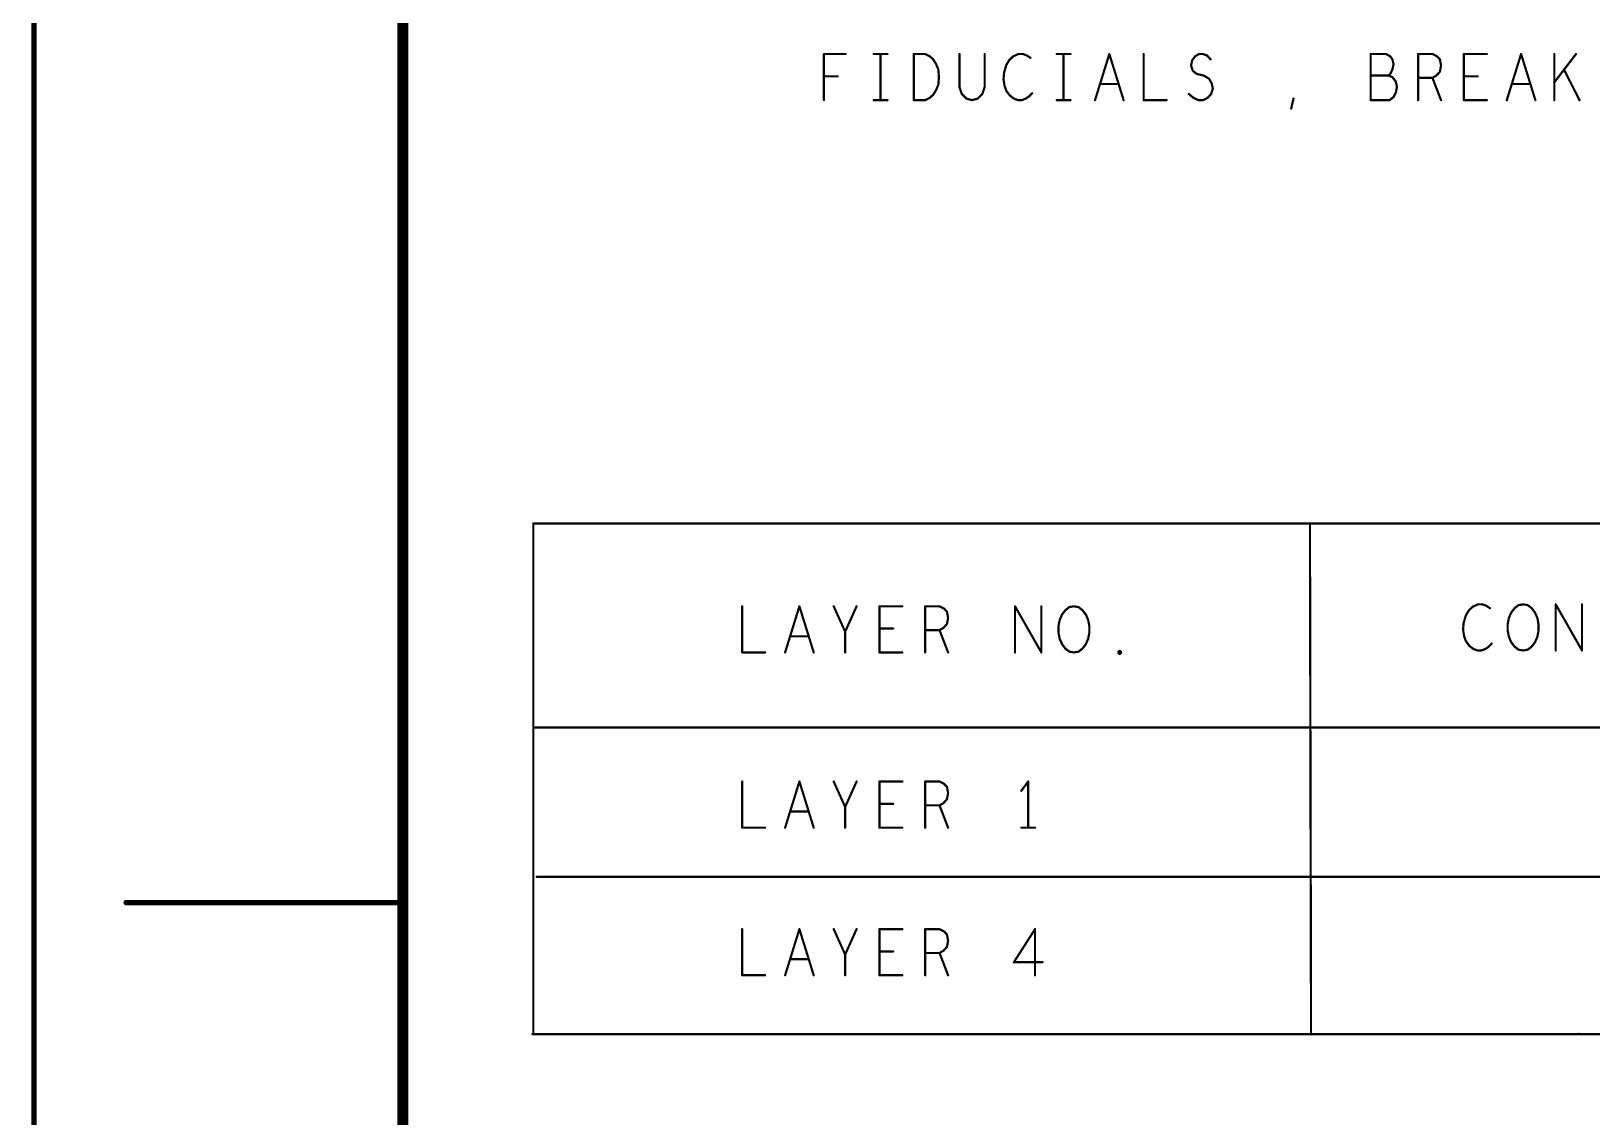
# Model space of a CAD drawing. Extents: x -18 to 16.1, y -6.6 to 15.5.
# Drawn here: x -17.957 to -13.728, y 3.872 to 6.815 of the extents above; entities that cross this region are included whole.
import ezdxf

# ---------------------------------------------------------------- set-up
doc = ezdxf.new("R2010")
doc.units = 0
doc.layers.get('0').update_dxf_attribs({"linetype": 'CONTINUOUS'})
doc.layers.add('FAB', color=13, linetype='CONTINUOUS')

# ---------------------------------------------------------------- blocks, each defined once
blk = doc.blocks.new('ROUND_1')
at = {"const_width": 0.003}
blk.add_lwpolyline([(-0.0015, 0, 1), (0.0015, 0, 1)], format="xyb", close=True, dxfattribs=at)
blk = doc.blocks.new('ROUND_13')
at = {"const_width": 0.0075}
blk.add_lwpolyline([(-0.00375, 0, 1), (0.00375, 0, 1)], format="xyb", close=True, dxfattribs=at)

msp = doc.modelspace()

# ---------------------------------------------------------------- linework, layer by layer
at = {"layer": 'FAB'}
for points, const_width in [([(-17.9499, -6.5473), (-17.9499, 15.4527)], 0.015), ([(-16.9499, 14.9527), (-16.9499, -6.0473)], 0.03), ([(-15.8089, 6.6277), (-15.8089, 6.7527)], 0.006), ([(-15.8089, 6.7527), (-15.75, 6.7527)], 0.006), ([(-15.674, 6.7527), (-15.6368, 6.7527)], 0.006), ([(-15.6554, 6.7527), (-15.6554, 6.6277)], 0.006), ([(-15.5655, 6.6277), (-15.5655, 6.7527)], 0.006), ([(-15.5655, 6.7527), (-15.5345, 6.7527)], 0.006), ([(-15.5345, 6.7527), (-15.5221, 6.7465)], 0.006), ([(-15.5221, 6.7465), (-15.5128, 6.7382)], 0.006), ([(-15.5128, 6.7382), (-15.5051, 6.7257)], 0.006), ([(-15.5051, 6.7257), (-15.4989, 6.7111)], 0.006), ([(-15.4415, 6.7527), (-15.4415, 6.6632)], 0.006), ([(-15.3733, 6.6632), (-15.3733, 6.7527)], 0.006), ([(-15.3144, 6.7236), (-15.3206, 6.7027)], 0.006), ([(-15.3067, 6.7361), (-15.3144, 6.7236)], 0.006), ([(-15.2958, 6.7465), (-15.3067, 6.7361)], 0.006), ([(-15.2819, 6.7527), (-15.2958, 6.7465)], 0.006), ([(-15.2695, 6.7527), (-15.2819, 6.7527)], 0.006), ([(-15.2586, 6.7486), (-15.2695, 6.7527)], 0.006), ([(-15.2493, 6.7423), (-15.2586, 6.7486)], 0.006), ([(-15.178, 6.7527), (-15.1408, 6.7527)], 0.006), ([(-15.1594, 6.7527), (-15.1594, 6.6277)], 0.006), ([(-15.0742, 6.6277), (-15.0354, 6.7527)], 0.006), ([(-15.0354, 6.7527), (-14.9967, 6.6277)], 0.006), ([(-14.9424, 6.7527), (-14.9424, 6.6277)], 0.006), ([(-14.8138, 6.7215), (-14.8107, 6.7361)], 0.006), ([(-14.8107, 6.7361), (-14.8029, 6.7465)], 0.006), ([(-14.8029, 6.7465), (-14.7921, 6.7527)], 0.006), ([(-14.7921, 6.7527), (-14.7812, 6.7527)], 0.006), ([(-14.7812, 6.7527), (-14.7704, 6.7486)], 0.006), ([(-14.7704, 6.7486), (-14.7611, 6.7382)], 0.006), ([(-14.2852, 6.7527), (-14.3271, 6.7527)], 0.006), ([(-14.3271, 6.7527), (-14.3271, 6.6277)], 0.006), ([(-14.2744, 6.7465), (-14.2852, 6.7527)], 0.006), ([(-14.2682, 6.7382), (-14.2744, 6.7465)], 0.006), ([(-14.2651, 6.7257), (-14.2682, 6.7382)], 0.006), ([(-14.2682, 6.7111), (-14.2651, 6.7257)], 0.006), ([(-14.1984, 6.6277), (-14.1984, 6.7527)], 0.006), ([(-14.1984, 6.7527), (-14.1597, 6.7527)], 0.006), ([(-14.1597, 6.7527), (-14.1473, 6.7465)], 0.006), ([(-14.1473, 6.7465), (-14.1395, 6.7382)], 0.006), ([(-14.1395, 6.7382), (-14.1364, 6.7215)], 0.006), ([(-14.0744, 6.6277), (-14.0744, 6.7527)], 0.006), ([(-14.0744, 6.7527), (-14.0124, 6.7527)], 0.006), ([(-13.9582, 6.6277), (-13.9194, 6.7527)], 0.006), ([(-13.9194, 6.7527), (-13.8807, 6.6277)], 0.006), ([(-13.8295, 6.6277), (-13.8295, 6.7527)], 0.006), ([(-13.7706, 6.7527), (-13.8295, 6.6757)], 0.006), ([(-15.7717, 6.6923), (-15.8089, 6.6923)], 0.006), ([(-15.4989, 6.7111), (-15.4973, 6.6902)], 0.006), ([(-15.4973, 6.6902), (-15.4989, 6.6694)], 0.006), ([(-15.3206, 6.7027), (-15.3222, 6.684)], 0.006), ([(-15.3222, 6.684), (-15.3191, 6.6652)], 0.006), ([(-14.8091, 6.7069), (-14.8138, 6.7215)], 0.006), ([(-14.7983, 6.6986), (-14.8091, 6.7069)], 0.006), ([(-14.7797, 6.6944), (-14.7983, 6.6986)], 0.006), ([(-14.7657, 6.6861), (-14.7797, 6.6944)], 0.006), ([(-14.758, 6.6736), (-14.7657, 6.6861)], 0.006), ([(-14.279, 6.6944), (-14.3271, 6.6944)], 0.006), ([(-14.279, 6.6944), (-14.2728, 6.7007)], 0.006), ([(-14.2682, 6.6902), (-14.279, 6.6944)], 0.006), ([(-14.2728, 6.7007), (-14.2682, 6.7111)], 0.006), ([(-14.2589, 6.6777), (-14.2682, 6.6902)], 0.006), ([(-14.1597, 6.6882), (-14.1984, 6.6882)], 0.006), ([(-14.1488, 6.6944), (-14.1597, 6.6882)], 0.006), ([(-14.1597, 6.6882), (-14.1364, 6.6277)], 0.006), ([(-14.1395, 6.7048), (-14.1488, 6.6944)], 0.006), ([(-14.1364, 6.7215), (-14.1395, 6.7048)], 0.006), ([(-14.0372, 6.6923), (-14.0744, 6.6923)], 0.006), ([(-13.7613, 6.6277), (-13.8032, 6.7111)], 0.006), ([(-15.5128, 6.6423), (-15.5221, 6.634)], 0.006), ([(-15.5051, 6.6548), (-15.5128, 6.6423)], 0.006), ([(-15.4989, 6.6694), (-15.5051, 6.6548)], 0.006), ([(-15.4415, 6.6632), (-15.4353, 6.6444)], 0.006), ([(-15.4353, 6.6444), (-15.4229, 6.6319)], 0.006), ([(-15.3919, 6.6319), (-15.3795, 6.6444)], 0.006), ([(-15.3795, 6.6444), (-15.3733, 6.6632)], 0.006), ([(-15.3191, 6.6652), (-15.3144, 6.6527)], 0.006), ([(-15.3144, 6.6527), (-15.3051, 6.6402)], 0.006), ([(-15.3051, 6.6402), (-15.2943, 6.6319)], 0.006), ([(-15.2617, 6.6319), (-15.2524, 6.6382)], 0.006), ([(-15.2524, 6.6382), (-15.2447, 6.6465)], 0.006), ([(-15.0106, 6.6715), (-15.0602, 6.6715)], 0.006), ([(-14.82, 6.6444), (-14.8076, 6.634)], 0.006), ([(-14.7688, 6.634), (-14.7595, 6.6444)], 0.006), ([(-14.7595, 6.6444), (-14.7549, 6.659)], 0.006), ([(-14.7549, 6.659), (-14.758, 6.6736)], 0.006), ([(-14.2651, 6.6361), (-14.2589, 6.6486)], 0.006), ([(-14.2558, 6.6632), (-14.2589, 6.6777)], 0.006), ([(-14.2589, 6.6486), (-14.2558, 6.6632)], 0.006), ([(-13.8946, 6.6715), (-13.9442, 6.6715)], 0.006), ([(-15.674, 6.6277), (-15.6368, 6.6277)], 0.006), ([(-15.5345, 6.6277), (-15.5655, 6.6277)], 0.006), ([(-15.5221, 6.634), (-15.5345, 6.6277)], 0.006), ([(-15.4229, 6.6319), (-15.4074, 6.6277)], 0.006), ([(-15.4074, 6.6277), (-15.3919, 6.6319)], 0.006), ([(-15.2943, 6.6319), (-15.2834, 6.6277)], 0.006), ([(-15.2834, 6.6277), (-15.2726, 6.6277)], 0.006), ([(-15.2726, 6.6277), (-15.2617, 6.6319)], 0.006), ([(-15.178, 6.6277), (-15.1408, 6.6277)], 0.006), ([(-14.9424, 6.6277), (-14.8804, 6.6277)], 0.006), ([(-14.8076, 6.634), (-14.7936, 6.6277)], 0.006), ([(-14.7936, 6.6277), (-14.7812, 6.6277)], 0.006), ([(-14.7812, 6.6277), (-14.7688, 6.634)], 0.006), ([(-14.5425, 6.6048), (-14.5363, 6.6319)], 0.006), ([(-14.3271, 6.6277), (-14.2759, 6.6277)], 0.006), ([(-14.2759, 6.6277), (-14.2651, 6.6361)], 0.006), ([(-14.0124, 6.6277), (-14.0744, 6.6277)], 0.006), ([(-6.1816, 5.4804), (-16.5966, 5.4804)], 0.006), ([(-16.5966, 5.4804), (-16.5966, 4.0994)], 0.006), ([(-14.4917, 5.4808), (-14.4887, 4.0953)], 0.006), ([(-16.0304, 5.2558), (-16.0304, 5.1308)], 0.006), ([(-15.9141, 5.1308), (-15.8754, 5.2558)], 0.006), ([(-15.8754, 5.2558), (-15.8366, 5.1308)], 0.006), ([(-15.7514, 5.187), (-15.7824, 5.2558)], 0.006), ([(-15.7204, 5.2558), (-15.7514, 5.187)], 0.006), ([(-15.6584, 5.1308), (-15.6584, 5.2558)], 0.006), ([(-15.6584, 5.2558), (-15.5964, 5.2558)], 0.006), ([(-15.5344, 5.1308), (-15.5344, 5.2558)], 0.006), ([(-15.5344, 5.2558), (-15.4956, 5.2558)], 0.006), ([(-15.4956, 5.2558), (-15.4832, 5.2495)], 0.006), ([(-15.4832, 5.2495), (-15.4755, 5.2412)], 0.006), ([(-15.291, 5.1308), (-15.291, 5.2558)], 0.006), ([(-15.291, 5.2558), (-15.2197, 5.1308)], 0.006), ([(-15.2197, 5.1308), (-15.2197, 5.2558)], 0.006), ([(-15.1639, 5.2329), (-15.1546, 5.2453)], 0.006), ([(-15.1546, 5.2453), (-15.1438, 5.2537)], 0.006), ([(-15.1438, 5.2537), (-15.1314, 5.2558)], 0.006), ([(-15.1314, 5.2558), (-15.119, 5.2537)], 0.006), ([(-15.119, 5.2537), (-15.1081, 5.2453)], 0.006), ([(-15.1081, 5.2453), (-15.0988, 5.2329)], 0.006), ([(-14.0612, 5.2444), (-14.0689, 5.2319)], 0.006), ([(-14.0503, 5.2548), (-14.0612, 5.2444)], 0.006), ([(-14.0364, 5.2611), (-14.0503, 5.2548)], 0.006), ([(-14.024, 5.2611), (-14.0364, 5.2611)], 0.006), ([(-14.0131, 5.2569), (-14.024, 5.2611)], 0.006), ([(-14.0038, 5.2507), (-14.0131, 5.2569)], 0.006), ([(-13.9465, 5.2382), (-13.9372, 5.2507)], 0.006), ([(-13.9372, 5.2507), (-13.9263, 5.259)], 0.006), ([(-13.9263, 5.259), (-13.9139, 5.2611)], 0.006), ([(-13.9139, 5.2611), (-13.9015, 5.259)], 0.006), ([(-13.9015, 5.259), (-13.8907, 5.2507)], 0.006), ([(-13.8907, 5.2507), (-13.8814, 5.2382)], 0.006), ([(-13.8256, 5.1361), (-13.8256, 5.2611)], 0.006), ([(-13.8256, 5.2611), (-13.7543, 5.1361)], 0.006), ([(-13.7543, 5.1361), (-13.7543, 5.2611)], 0.006), ([(-15.4755, 5.2079), (-15.4848, 5.1974)], 0.006), ([(-15.4755, 5.2412), (-15.4724, 5.2245)], 0.006), ([(-15.4724, 5.2245), (-15.4755, 5.2079)], 0.006), ([(-15.1732, 5.2016), (-15.1701, 5.2183)], 0.006), ([(-15.1732, 5.1849), (-15.1732, 5.2016)], 0.006), ([(-15.1701, 5.2183), (-15.1639, 5.2329)], 0.006), ([(-15.0988, 5.2329), (-15.0926, 5.2183)], 0.006), ([(-15.0926, 5.2183), (-15.0895, 5.2016)], 0.006), ([(-15.0895, 5.2016), (-15.0895, 5.1849)], 0.006), ([(-14.0751, 5.2111), (-14.0767, 5.1923)], 0.006), ([(-14.0689, 5.2319), (-14.0751, 5.2111)], 0.006), ([(-13.9558, 5.2069), (-13.9527, 5.2236)], 0.006), ([(-13.9558, 5.1902), (-13.9558, 5.2069)], 0.006), ([(-13.9527, 5.2236), (-13.9465, 5.2382)], 0.006), ([(-13.8814, 5.2382), (-13.8752, 5.2236)], 0.006), ([(-13.8752, 5.2236), (-13.8721, 5.2069)], 0.006), ([(-13.8721, 5.2069), (-13.8721, 5.1902)], 0.006), ([(-15.8506, 5.1745), (-15.9002, 5.1745)], 0.006), ([(-15.7514, 5.1308), (-15.7514, 5.187)], 0.006), ([(-15.6212, 5.1954), (-15.6584, 5.1954)], 0.006), ([(-15.4956, 5.1912), (-15.5344, 5.1912)], 0.006), ([(-15.4848, 5.1974), (-15.4956, 5.1912)], 0.006), ([(-15.4956, 5.1912), (-15.4724, 5.1308)], 0.006), ([(-15.1701, 5.1683), (-15.1732, 5.1849)], 0.006), ([(-15.1639, 5.1537), (-15.1701, 5.1683)], 0.006), ([(-15.0926, 5.1683), (-15.0988, 5.1537)], 0.006), ([(-15.0895, 5.1849), (-15.0926, 5.1683)], 0.006), ([(-14.0767, 5.1923), (-14.0736, 5.1736)], 0.006), ([(-14.0736, 5.1736), (-14.0689, 5.1611)], 0.006), ([(-14.0689, 5.1611), (-14.0596, 5.1486)], 0.006), ([(-13.9527, 5.1736), (-13.9558, 5.1902)], 0.006), ([(-13.9465, 5.159), (-13.9527, 5.1736)], 0.006), ([(-13.9372, 5.1465), (-13.9465, 5.159)], 0.006), ([(-13.8814, 5.159), (-13.8907, 5.1465)], 0.006), ([(-13.8752, 5.1736), (-13.8814, 5.159)], 0.006), ([(-13.8721, 5.1902), (-13.8752, 5.1736)], 0.006), ([(-16.0304, 5.1308), (-15.9684, 5.1308)], 0.006), ([(-15.5964, 5.1308), (-15.6584, 5.1308)], 0.006), ([(-15.1546, 5.1412), (-15.1639, 5.1537)], 0.006), ([(-15.1438, 5.1329), (-15.1546, 5.1412)], 0.006), ([(-15.1314, 5.1308), (-15.1438, 5.1329)], 0.006), ([(-15.119, 5.1329), (-15.1314, 5.1308)], 0.006), ([(-15.1081, 5.1412), (-15.119, 5.1329)], 0.006), ([(-15.0988, 5.1537), (-15.1081, 5.1412)], 0.006), ([(-15.0105, 5.1329), (-15.0074, 5.1349)], 0.006), ([(-15.0105, 5.1287), (-15.0105, 5.1329)], 0.006), ([(-15.0074, 5.1266), (-15.0105, 5.1287)], 0.006), ([(-15.0074, 5.1349), (-15.0043, 5.1329)], 0.006), ([(-15.0043, 5.1287), (-15.0074, 5.1266)], 0.006), ([(-15.0043, 5.1329), (-15.0043, 5.1287)], 0.006), ([(-14.0596, 5.1486), (-14.0488, 5.1402)], 0.006), ([(-14.0488, 5.1402), (-14.0379, 5.1361)], 0.006), ([(-14.0379, 5.1361), (-14.0271, 5.1361)], 0.006), ([(-14.0271, 5.1361), (-14.0162, 5.1402)], 0.006), ([(-14.0162, 5.1402), (-14.0069, 5.1465)], 0.006), ([(-14.0069, 5.1465), (-13.9992, 5.1548)], 0.006), ([(-13.9263, 5.1382), (-13.9372, 5.1465)], 0.006), ([(-13.9139, 5.1361), (-13.9263, 5.1382)], 0.006), ([(-13.9015, 5.1382), (-13.9139, 5.1361)], 0.006), ([(-13.8907, 5.1465), (-13.9015, 5.1382)], 0.006), ([(-16.5934, 4.9274), (-6.1804, 4.9274)], 0.006), ([(-16.0304, 4.7808), (-16.0304, 4.6558)], 0.006), ([(-15.9141, 4.6558), (-15.8754, 4.7808)], 0.006), ([(-15.8754, 4.7808), (-15.8366, 4.6558)], 0.006), ([(-15.7514, 4.712), (-15.7824, 4.7808)], 0.006), ([(-15.7204, 4.7808), (-15.7514, 4.712)], 0.006), ([(-15.6584, 4.6558), (-15.6584, 4.7808)], 0.006), ([(-15.6584, 4.7808), (-15.5964, 4.7808)], 0.006), ([(-15.5344, 4.6558), (-15.5344, 4.7808)], 0.006), ([(-15.5344, 4.7808), (-15.4956, 4.7808)], 0.006), ([(-15.4956, 4.7808), (-15.4832, 4.7745)], 0.006), ([(-15.2554, 4.7808), (-15.274, 4.7558)], 0.006), ([(-15.2554, 4.6558), (-15.2554, 4.7808)], 0.006), ([(-15.4832, 4.7745), (-15.4755, 4.7662)], 0.006), ([(-15.4755, 4.7662), (-15.4724, 4.7495)], 0.006), ([(-15.4724, 4.7495), (-15.4755, 4.7329)], 0.006), ([(-15.8506, 4.6995), (-15.9002, 4.6995)], 0.006), ([(-15.7514, 4.6558), (-15.7514, 4.712)], 0.006), ([(-15.6212, 4.7204), (-15.6584, 4.7204)], 0.006), ([(-15.4956, 4.7162), (-15.5344, 4.7162)], 0.006), ([(-15.4848, 4.7224), (-15.4956, 4.7162)], 0.006), ([(-15.4956, 4.7162), (-15.4724, 4.6558)], 0.006), ([(-15.4755, 4.7329), (-15.4848, 4.7224)], 0.006), ([(-16.0304, 4.6558), (-15.9684, 4.6558)], 0.006), ([(-15.5964, 4.6558), (-15.6584, 4.6558)], 0.006), ([(-15.274, 4.6558), (-15.2368, 4.6558)], 0.006), ([(-16.5874, 4.5227), (-6.1764, 4.5227)], 0.006), ([(-16.9499, 4.4527), (-17.6999, 4.4527)], 0.015), ([(-16.0304, 4.3808), (-16.0304, 4.2558)], 0.006), ([(-15.9141, 4.2558), (-15.8754, 4.3808)], 0.006), ([(-15.8754, 4.3808), (-15.8366, 4.2558)], 0.006), ([(-15.7514, 4.312), (-15.7824, 4.3808)], 0.006), ([(-15.7204, 4.3808), (-15.7514, 4.312)], 0.006), ([(-15.6584, 4.2558), (-15.6584, 4.3808)], 0.006), ([(-15.6584, 4.3808), (-15.5964, 4.3808)], 0.006), ([(-15.5344, 4.2558), (-15.5344, 4.3808)], 0.006), ([(-15.5344, 4.3808), (-15.4956, 4.3808)], 0.006), ([(-15.4956, 4.3808), (-15.4832, 4.3745)], 0.006), ([(-15.4832, 4.3745), (-15.4755, 4.3662)], 0.006), ([(-15.4755, 4.3662), (-15.4724, 4.3495)], 0.006), ([(-15.2368, 4.3808), (-15.2941, 4.2912)], 0.006), ([(-15.2368, 4.2558), (-15.2368, 4.3808)], 0.006), ([(-15.7514, 4.2558), (-15.7514, 4.312)], 0.006), ([(-15.6212, 4.3204), (-15.6584, 4.3204)], 0.006), ([(-15.4956, 4.3162), (-15.5344, 4.3162)], 0.006), ([(-15.4848, 4.3224), (-15.4956, 4.3162)], 0.006), ([(-15.4956, 4.3162), (-15.4724, 4.2558)], 0.006), ([(-15.4755, 4.3329), (-15.4848, 4.3224)], 0.006), ([(-15.4724, 4.3495), (-15.4755, 4.3329)], 0.006), ([(-15.8506, 4.2995), (-15.9002, 4.2995)], 0.006), ([(-15.2941, 4.2912), (-15.2166, 4.2912)], 0.006), ([(-16.0304, 4.2558), (-15.9684, 4.2558)], 0.006), ([(-15.5964, 4.2558), (-15.6584, 4.2558)], 0.006), ([(-16.5992, 4.0963), (-6.1782, 4.0963)], 0.006), ([(-13.7632, 4.097), (-13.7626, 4.0965)], 0.006)]:
    msp.add_lwpolyline(points, dxfattribs=dict(at, const_width=const_width))

# ---------------------------------------------------------------- block references
for name, p in [('ROUND_1', (-15.8089, 6.7527)), ('ROUND_1', (-15.8089, 6.7527)), ('ROUND_1', (-15.75, 6.7527)), ('ROUND_1', (-15.674, 6.7527)), ('ROUND_1', (-15.6554, 6.7527)), ('ROUND_1', (-15.6368, 6.7527)), ('ROUND_1', (-15.5655, 6.7527)), ('ROUND_1', (-15.5655, 6.7527)), ('ROUND_1', (-15.5345, 6.7527)), ('ROUND_1', (-15.5345, 6.7527)), ('ROUND_1', (-15.5221, 6.7465)), ('ROUND_1', (-15.5221, 6.7465)), ('ROUND_1', (-15.5128, 6.7382)), ('ROUND_1', (-15.5128, 6.7382)), ('ROUND_1', (-15.5051, 6.7257)), ('ROUND_1', (-15.5051, 6.7257)), ('ROUND_1', (-15.4415, 6.7527)), ('ROUND_1', (-15.3733, 6.7527)), ('ROUND_1', (-15.3144, 6.7236)), ('ROUND_1', (-15.3144, 6.7236)), ('ROUND_1', (-15.3067, 6.7361)), ('ROUND_1', (-15.3067, 6.7361)), ('ROUND_1', (-15.2958, 6.7465)), ('ROUND_1', (-15.2958, 6.7465)), ('ROUND_1', (-15.2819, 6.7527)), ('ROUND_1', (-15.2819, 6.7527)), ('ROUND_1', (-15.2695, 6.7527)), ('ROUND_1', (-15.2695, 6.7527)), ('ROUND_1', (-15.2586, 6.7486)), ('ROUND_1', (-15.2586, 6.7486)), ('ROUND_1', (-15.2493, 6.7423)), ('ROUND_1', (-15.178, 6.7527)), ('ROUND_1', (-15.1594, 6.7527)), ('ROUND_1', (-15.1408, 6.7527)), ('ROUND_1', (-15.0354, 6.7527)), ('ROUND_1', (-15.0354, 6.7527)), ('ROUND_1', (-14.9424, 6.7527)), ('ROUND_1', (-14.8107, 6.7361)), ('ROUND_1', (-14.8107, 6.7361)), ('ROUND_1', (-14.8029, 6.7465)), ('ROUND_1', (-14.8029, 6.7465)), ('ROUND_1', (-14.7921, 6.7527)), ('ROUND_1', (-14.7921, 6.7527)), ('ROUND_1', (-14.7812, 6.7527)), ('ROUND_1', (-14.7812, 6.7527)), ('ROUND_1', (-14.7704, 6.7486)), ('ROUND_1', (-14.7704, 6.7486)), ('ROUND_1', (-14.7611, 6.7382)), ('ROUND_1', (-14.3271, 6.7527)), ('ROUND_1', (-14.3271, 6.7527)), ('ROUND_1', (-14.2852, 6.7527)), ('ROUND_1', (-14.2852, 6.7527)), ('ROUND_1', (-14.2744, 6.7465)), ('ROUND_1', (-14.2744, 6.7465)), ('ROUND_1', (-14.2682, 6.7382)), ('ROUND_1', (-14.2682, 6.7382)), ('ROUND_1', (-14.2651, 6.7257)), ('ROUND_1', (-14.2651, 6.7257)), ('ROUND_1', (-14.1984, 6.7527)), ('ROUND_1', (-14.1984, 6.7527)), ('ROUND_1', (-14.1597, 6.7527)), ('ROUND_1', (-14.1597, 6.7527)), ('ROUND_1', (-14.1473, 6.7465)), ('ROUND_1', (-14.1473, 6.7465)), ('ROUND_1', (-14.1395, 6.7382)), ('ROUND_1', (-14.1395, 6.7382)), ('ROUND_1', (-14.0744, 6.7527)), ('ROUND_1', (-14.0744, 6.7527)), ('ROUND_1', (-14.0124, 6.7527)), ('ROUND_1', (-13.9194, 6.7527)), ('ROUND_1', (-13.9194, 6.7527)), ('ROUND_1', (-13.8295, 6.7527)), ('ROUND_1', (-13.7706, 6.7527)), ('ROUND_1', (-15.8089, 6.6923)), ('ROUND_1', (-15.7717, 6.6923)), ('ROUND_1', (-15.4989, 6.7111)), ('ROUND_1', (-15.4989, 6.7111)), ('ROUND_1', (-15.4973, 6.6902)), ('ROUND_1', (-15.4973, 6.6902)), ('ROUND_1', (-15.3222, 6.684)), ('ROUND_1', (-15.3222, 6.684)), ('ROUND_1', (-15.3206, 6.7027)), ('ROUND_1', (-15.3206, 6.7027)), ('ROUND_1', (-14.8138, 6.7215)), ('ROUND_1', (-14.8138, 6.7215)), ('ROUND_1', (-14.8091, 6.7069)), ('ROUND_1', (-14.8091, 6.7069)), ('ROUND_1', (-14.7983, 6.6986)), ('ROUND_1', (-14.7983, 6.6986)), ('ROUND_1', (-14.7797, 6.6944)), ('ROUND_1', (-14.7797, 6.6944)), ('ROUND_1', (-14.7657, 6.6861)), ('ROUND_1', (-14.7657, 6.6861)), ('ROUND_1', (-14.3271, 6.6944)), ('ROUND_1', (-14.279, 6.6944)), ('ROUND_1', (-14.279, 6.6944)), ('ROUND_1', (-14.279, 6.6944)), ('ROUND_1', (-14.2728, 6.7007)), ('ROUND_1', (-14.2728, 6.7007)), ('ROUND_1', (-14.2682, 6.7111)), ('ROUND_1', (-14.2682, 6.7111)), ('ROUND_1', (-14.2682, 6.6902)), ('ROUND_1', (-14.2682, 6.6902)), ('ROUND_1', (-14.1984, 6.6882)), ('ROUND_1', (-14.1597, 6.6882)), ('ROUND_1', (-14.1597, 6.6882)), ('ROUND_1', (-14.1597, 6.6882)), ('ROUND_1', (-14.1488, 6.6944)), ('ROUND_1', (-14.1488, 6.6944)), ('ROUND_1', (-14.1395, 6.7048)), ('ROUND_1', (-14.1395, 6.7048)), ('ROUND_1', (-14.1364, 6.7215)), ('ROUND_1', (-14.1364, 6.7215)), ('ROUND_1', (-14.0744, 6.6923)), ('ROUND_1', (-14.0372, 6.6923)), ('ROUND_1', (-13.8032, 6.7111)), ('ROUND_1', (-15.5128, 6.6423)), ('ROUND_1', (-15.5128, 6.6423)), ('ROUND_1', (-15.5051, 6.6548)), ('ROUND_1', (-15.5051, 6.6548)), ('ROUND_1', (-15.4989, 6.6694)), ('ROUND_1', (-15.4989, 6.6694)), ('ROUND_1', (-15.4415, 6.6632)), ('ROUND_1', (-15.4415, 6.6632)), ('ROUND_1', (-15.4353, 6.6444)), ('ROUND_1', (-15.4353, 6.6444)), ('ROUND_1', (-15.3795, 6.6444)), ('ROUND_1', (-15.3795, 6.6444)), ('ROUND_1', (-15.3733, 6.6632)), ('ROUND_1', (-15.3733, 6.6632)), ('ROUND_1', (-15.3191, 6.6652)), ('ROUND_1', (-15.3191, 6.6652)), ('ROUND_1', (-15.3144, 6.6527)), ('ROUND_1', (-15.3144, 6.6527)), ('ROUND_1', (-15.3051, 6.6402)), ('ROUND_1', (-15.3051, 6.6402)), ('ROUND_1', (-15.2524, 6.6382)), ('ROUND_1', (-15.2524, 6.6382)), ('ROUND_1', (-15.2447, 6.6465)), ('ROUND_1', (-15.0602, 6.6715)), ('ROUND_1', (-15.0106, 6.6715)), ('ROUND_1', (-14.82, 6.6444)), ('ROUND_1', (-14.7595, 6.6444)), ('ROUND_1', (-14.7595, 6.6444)), ('ROUND_1', (-14.758, 6.6736)), ('ROUND_1', (-14.758, 6.6736)), ('ROUND_1', (-14.7549, 6.659)), ('ROUND_1', (-14.7549, 6.659)), ('ROUND_1', (-14.2589, 6.6777)), ('ROUND_1', (-14.2589, 6.6777)), ('ROUND_1', (-14.2589, 6.6486)), ('ROUND_1', (-14.2589, 6.6486)), ('ROUND_1', (-14.2558, 6.6632)), ('ROUND_1', (-14.2558, 6.6632)), ('ROUND_1', (-13.9442, 6.6715)), ('ROUND_1', (-13.8946, 6.6715)), ('ROUND_1', (-13.8295, 6.6757)), ('ROUND_1', (-15.8089, 6.6277)), ('ROUND_1', (-15.674, 6.6277)), ('ROUND_1', (-15.6554, 6.6277)), ('ROUND_1', (-15.6368, 6.6277)), ('ROUND_1', (-15.5655, 6.6277)), ('ROUND_1', (-15.5655, 6.6277)), ('ROUND_1', (-15.5345, 6.6277)), ('ROUND_1', (-15.5345, 6.6277)), ('ROUND_1', (-15.5221, 6.634)), ('ROUND_1', (-15.5221, 6.634)), ('ROUND_1', (-15.4229, 6.6319)), ('ROUND_1', (-15.4229, 6.6319)), ('ROUND_1', (-15.4074, 6.6277)), ('ROUND_1', (-15.4074, 6.6277)), ('ROUND_1', (-15.3919, 6.6319)), ('ROUND_1', (-15.3919, 6.6319)), ('ROUND_1', (-15.2943, 6.6319)), ('ROUND_1', (-15.2943, 6.6319)), ('ROUND_1', (-15.2834, 6.6277)), ('ROUND_1', (-15.2834, 6.6277)), ('ROUND_1', (-15.2726, 6.6277)), ('ROUND_1', (-15.2726, 6.6277)), ('ROUND_1', (-15.2617, 6.6319)), ('ROUND_1', (-15.2617, 6.6319)), ('ROUND_1', (-15.178, 6.6277)), ('ROUND_1', (-15.1594, 6.6277)), ('ROUND_1', (-15.1408, 6.6277)), ('ROUND_1', (-15.0742, 6.6277)), ('ROUND_1', (-14.9967, 6.6277)), ('ROUND_1', (-14.9424, 6.6277)), ('ROUND_1', (-14.9424, 6.6277)), ('ROUND_1', (-14.8804, 6.6277)), ('ROUND_1', (-14.8076, 6.634)), ('ROUND_1', (-14.8076, 6.634)), ('ROUND_1', (-14.7936, 6.6277)), ('ROUND_1', (-14.7936, 6.6277)), ('ROUND_1', (-14.7812, 6.6277)), ('ROUND_1', (-14.7812, 6.6277)), ('ROUND_1', (-14.7688, 6.634)), ('ROUND_1', (-14.7688, 6.634)), ('ROUND_1', (-14.5425, 6.6048)), ('ROUND_1', (-14.5363, 6.6319)), ('ROUND_1', (-14.3271, 6.6277)), ('ROUND_1', (-14.3271, 6.6277)), ('ROUND_1', (-14.2759, 6.6277)), ('ROUND_1', (-14.2759, 6.6277)), ('ROUND_1', (-14.2651, 6.6361)), ('ROUND_1', (-14.2651, 6.6361)), ('ROUND_1', (-14.1984, 6.6277)), ('ROUND_1', (-14.1364, 6.6277)), ('ROUND_1', (-14.0744, 6.6277)), ('ROUND_1', (-14.0744, 6.6277)), ('ROUND_1', (-14.0124, 6.6277)), ('ROUND_1', (-13.9582, 6.6277)), ('ROUND_1', (-13.8807, 6.6277)), ('ROUND_1', (-13.8295, 6.6277)), ('ROUND_1', (-13.7613, 6.6277)), ('ROUND_1', (-16.5966, 5.4804)), ('ROUND_1', (-16.5966, 5.4804)), ('ROUND_1', (-14.4917, 5.4808)), ('ROUND_1', (-16.0304, 5.2558)), ('ROUND_1', (-15.8754, 5.2558)), ('ROUND_1', (-15.8754, 5.2558)), ('ROUND_1', (-15.7824, 5.2558)), ('ROUND_1', (-15.7204, 5.2558)), ('ROUND_1', (-15.6584, 5.2558)), ('ROUND_1', (-15.6584, 5.2558)), ('ROUND_1', (-15.5964, 5.2558)), ('ROUND_1', (-15.5344, 5.2558)), ('ROUND_1', (-15.5344, 5.2558)), ('ROUND_1', (-15.4956, 5.2558)), ('ROUND_1', (-15.4956, 5.2558)), ('ROUND_1', (-15.4832, 5.2495)), ('ROUND_1', (-15.4832, 5.2495)), ('ROUND_1', (-15.291, 5.2558)), ('ROUND_1', (-15.291, 5.2558)), ('ROUND_1', (-15.2197, 5.2558)), ('ROUND_1', (-15.1546, 5.2453)), ('ROUND_1', (-15.1546, 5.2453)), ('ROUND_1', (-15.1438, 5.2537)), ('ROUND_1', (-15.1438, 5.2537)), ('ROUND_1', (-15.1314, 5.2558)), ('ROUND_1', (-15.1314, 5.2558)), ('ROUND_1', (-15.119, 5.2537)), ('ROUND_1', (-15.119, 5.2537)), ('ROUND_1', (-15.1081, 5.2453)), ('ROUND_1', (-15.1081, 5.2453)), ('ROUND_1', (-14.0612, 5.2444)), ('ROUND_1', (-14.0612, 5.2444)), ('ROUND_1', (-14.0503, 5.2548)), ('ROUND_1', (-14.0503, 5.2548)), ('ROUND_1', (-14.0364, 5.2611)), ('ROUND_1', (-14.0364, 5.2611)), ('ROUND_1', (-14.024, 5.2611)), ('ROUND_1', (-14.024, 5.2611)), ('ROUND_1', (-14.0131, 5.2569)), ('ROUND_1', (-14.0131, 5.2569)), ('ROUND_1', (-14.0038, 5.2507)), ('ROUND_1', (-13.9372, 5.2507)), ('ROUND_1', (-13.9372, 5.2507)), ('ROUND_1', (-13.9263, 5.259)), ('ROUND_1', (-13.9263, 5.259)), ('ROUND_1', (-13.9139, 5.2611)), ('ROUND_1', (-13.9139, 5.2611)), ('ROUND_1', (-13.9015, 5.259)), ('ROUND_1', (-13.9015, 5.259)), ('ROUND_1', (-13.8907, 5.2507)), ('ROUND_1', (-13.8907, 5.2507)), ('ROUND_1', (-13.8256, 5.2611)), ('ROUND_1', (-13.8256, 5.2611)), ('ROUND_1', (-13.7543, 5.2611)), ('ROUND_1', (-15.4755, 5.2412)), ('ROUND_1', (-15.4755, 5.2412)), ('ROUND_1', (-15.4755, 5.2079)), ('ROUND_1', (-15.4755, 5.2079)), ('ROUND_1', (-15.4724, 5.2245)), ('ROUND_1', (-15.4724, 5.2245)), ('ROUND_1', (-15.1732, 5.2016)), ('ROUND_1', (-15.1732, 5.2016)), ('ROUND_1', (-15.1701, 5.2183)), ('ROUND_1', (-15.1701, 5.2183)), ('ROUND_1', (-15.1639, 5.2329)), ('ROUND_1', (-15.1639, 5.2329)), ('ROUND_1', (-15.0988, 5.2329)), ('ROUND_1', (-15.0988, 5.2329)), ('ROUND_1', (-15.0926, 5.2183)), ('ROUND_1', (-15.0926, 5.2183)), ('ROUND_1', (-15.0895, 5.2016)), ('ROUND_1', (-15.0895, 5.2016)), ('ROUND_1', (-14.0751, 5.2111)), ('ROUND_1', (-14.0751, 5.2111)), ('ROUND_1', (-14.0689, 5.2319)), ('ROUND_1', (-14.0689, 5.2319)), ('ROUND_1', (-13.9558, 5.2069)), ('ROUND_1', (-13.9558, 5.2069)), ('ROUND_1', (-13.9527, 5.2236)), ('ROUND_1', (-13.9527, 5.2236)), ('ROUND_1', (-13.9465, 5.2382)), ('ROUND_1', (-13.9465, 5.2382)), ('ROUND_1', (-13.8814, 5.2382)), ('ROUND_1', (-13.8814, 5.2382)), ('ROUND_1', (-13.8752, 5.2236)), ('ROUND_1', (-13.8752, 5.2236)), ('ROUND_1', (-13.8721, 5.2069)), ('ROUND_1', (-13.8721, 5.2069)), ('ROUND_1', (-15.9002, 5.1745)), ('ROUND_1', (-15.8506, 5.1745)), ('ROUND_1', (-15.7514, 5.187)), ('ROUND_1', (-15.7514, 5.187)), ('ROUND_1', (-15.7514, 5.187)), ('ROUND_1', (-15.6584, 5.1954)), ('ROUND_1', (-15.6212, 5.1954)), ('ROUND_1', (-15.5344, 5.1912)), ('ROUND_1', (-15.4956, 5.1912)), ('ROUND_1', (-15.4956, 5.1912)), ('ROUND_1', (-15.4956, 5.1912)), ('ROUND_1', (-15.4848, 5.1974)), ('ROUND_1', (-15.4848, 5.1974)), ('ROUND_1', (-15.1732, 5.1849)), ('ROUND_1', (-15.1732, 5.1849)), ('ROUND_1', (-15.1701, 5.1683)), ('ROUND_1', (-15.1701, 5.1683)), ('ROUND_1', (-15.0926, 5.1683)), ('ROUND_1', (-15.0926, 5.1683)), ('ROUND_1', (-15.0895, 5.1849)), ('ROUND_1', (-15.0895, 5.1849)), ('ROUND_1', (-14.0767, 5.1923)), ('ROUND_1', (-14.0767, 5.1923)), ('ROUND_1', (-14.0736, 5.1736)), ('ROUND_1', (-14.0736, 5.1736)), ('ROUND_1', (-14.0689, 5.1611)), ('ROUND_1', (-14.0689, 5.1611)), ('ROUND_1', (-13.9558, 5.1902)), ('ROUND_1', (-13.9558, 5.1902)), ('ROUND_1', (-13.9527, 5.1736)), ('ROUND_1', (-13.9527, 5.1736)), ('ROUND_1', (-13.9465, 5.159)), ('ROUND_1', (-13.9465, 5.159)), ('ROUND_1', (-13.8814, 5.159)), ('ROUND_1', (-13.8814, 5.159)), ('ROUND_1', (-13.8752, 5.1736)), ('ROUND_1', (-13.8752, 5.1736)), ('ROUND_1', (-13.8721, 5.1902)), ('ROUND_1', (-13.8721, 5.1902)), ('ROUND_1', (-16.0304, 5.1308)), ('ROUND_1', (-16.0304, 5.1308)), ('ROUND_1', (-15.9684, 5.1308)), ('ROUND_1', (-15.9141, 5.1308)), ('ROUND_1', (-15.8366, 5.1308)), ('ROUND_1', (-15.7514, 5.1308)), ('ROUND_1', (-15.6584, 5.1308)), ('ROUND_1', (-15.6584, 5.1308)), ('ROUND_1', (-15.5964, 5.1308)), ('ROUND_1', (-15.5344, 5.1308)), ('ROUND_1', (-15.4724, 5.1308)), ('ROUND_1', (-15.291, 5.1308)), ('ROUND_1', (-15.2197, 5.1308)), ('ROUND_1', (-15.2197, 5.1308)), ('ROUND_1', (-15.1639, 5.1537)), ('ROUND_1', (-15.1639, 5.1537)), ('ROUND_1', (-15.1546, 5.1412)), ('ROUND_1', (-15.1546, 5.1412)), ('ROUND_1', (-15.1438, 5.1329)), ('ROUND_1', (-15.1438, 5.1329)), ('ROUND_1', (-15.1314, 5.1308)), ('ROUND_1', (-15.1314, 5.1308)), ('ROUND_1', (-15.119, 5.1329)), ('ROUND_1', (-15.119, 5.1329)), ('ROUND_1', (-15.1081, 5.1412)), ('ROUND_1', (-15.1081, 5.1412)), ('ROUND_1', (-15.0988, 5.1537)), ('ROUND_1', (-15.0988, 5.1537)), ('ROUND_1', (-15.0105, 5.1329)), ('ROUND_1', (-15.0105, 5.1329)), ('ROUND_1', (-15.0105, 5.1287)), ('ROUND_1', (-15.0105, 5.1287)), ('ROUND_1', (-15.0074, 5.1349)), ('ROUND_1', (-15.0074, 5.1349)), ('ROUND_1', (-15.0074, 5.1266)), ('ROUND_1', (-15.0074, 5.1266)), ('ROUND_1', (-15.0043, 5.1329)), ('ROUND_1', (-15.0043, 5.1329)), ('ROUND_1', (-15.0043, 5.1287)), ('ROUND_1', (-15.0043, 5.1287)), ('ROUND_1', (-14.0596, 5.1486)), ('ROUND_1', (-14.0596, 5.1486)), ('ROUND_1', (-14.0488, 5.1402)), ('ROUND_1', (-14.0488, 5.1402)), ('ROUND_1', (-14.0379, 5.1361)), ('ROUND_1', (-14.0379, 5.1361)), ('ROUND_1', (-14.0271, 5.1361)), ('ROUND_1', (-14.0271, 5.1361)), ('ROUND_1', (-14.0162, 5.1402)), ('ROUND_1', (-14.0162, 5.1402)), ('ROUND_1', (-14.0069, 5.1465)), ('ROUND_1', (-14.0069, 5.1465)), ('ROUND_1', (-13.9992, 5.1548)), ('ROUND_1', (-13.9372, 5.1465)), ('ROUND_1', (-13.9372, 5.1465)), ('ROUND_1', (-13.9263, 5.1382)), ('ROUND_1', (-13.9263, 5.1382)), ('ROUND_1', (-13.9139, 5.1361)), ('ROUND_1', (-13.9139, 5.1361)), ('ROUND_1', (-13.9015, 5.1382)), ('ROUND_1', (-13.9015, 5.1382)), ('ROUND_1', (-13.8907, 5.1465)), ('ROUND_1', (-13.8907, 5.1465)), ('ROUND_1', (-13.8256, 5.1361)), ('ROUND_1', (-13.7543, 5.1361)), ('ROUND_1', (-13.7543, 5.1361)), ('ROUND_1', (-16.5934, 4.9274)), ('ROUND_1', (-16.0304, 4.7808)), ('ROUND_1', (-15.8754, 4.7808)), ('ROUND_1', (-15.8754, 4.7808)), ('ROUND_1', (-15.7824, 4.7808)), ('ROUND_1', (-15.7204, 4.7808)), ('ROUND_1', (-15.6584, 4.7808)), ('ROUND_1', (-15.6584, 4.7808)), ('ROUND_1', (-15.5964, 4.7808)), ('ROUND_1', (-15.5344, 4.7808)), ('ROUND_1', (-15.5344, 4.7808)), ('ROUND_1', (-15.4956, 4.7808)), ('ROUND_1', (-15.4956, 4.7808)), ('ROUND_1', (-15.2554, 4.7808)), ('ROUND_1', (-15.2554, 4.7808)), ('ROUND_1', (-15.4832, 4.7745)), ('ROUND_1', (-15.4832, 4.7745)), ('ROUND_1', (-15.4755, 4.7662)), ('ROUND_1', (-15.4755, 4.7662)), ('ROUND_1', (-15.4724, 4.7495)), ('ROUND_1', (-15.4724, 4.7495)), ('ROUND_1', (-15.274, 4.7558)), ('ROUND_1', (-15.9002, 4.6995)), ('ROUND_1', (-15.8506, 4.6995)), ('ROUND_1', (-15.7514, 4.712)), ('ROUND_1', (-15.7514, 4.712)), ('ROUND_1', (-15.7514, 4.712)), ('ROUND_1', (-15.6584, 4.7204)), ('ROUND_1', (-15.6212, 4.7204)), ('ROUND_1', (-15.5344, 4.7162)), ('ROUND_1', (-15.4956, 4.7162)), ('ROUND_1', (-15.4956, 4.7162)), ('ROUND_1', (-15.4956, 4.7162)), ('ROUND_1', (-15.4848, 4.7224)), ('ROUND_1', (-15.4848, 4.7224)), ('ROUND_1', (-15.4755, 4.7329)), ('ROUND_1', (-15.4755, 4.7329)), ('ROUND_1', (-16.0304, 4.6558)), ('ROUND_1', (-16.0304, 4.6558)), ('ROUND_1', (-15.9684, 4.6558)), ('ROUND_1', (-15.9141, 4.6558)), ('ROUND_1', (-15.8366, 4.6558)), ('ROUND_1', (-15.7514, 4.6558)), ('ROUND_1', (-15.6584, 4.6558)), ('ROUND_1', (-15.6584, 4.6558)), ('ROUND_1', (-15.5964, 4.6558)), ('ROUND_1', (-15.5344, 4.6558)), ('ROUND_1', (-15.4724, 4.6558)), ('ROUND_1', (-15.274, 4.6558)), ('ROUND_1', (-15.2554, 4.6558)), ('ROUND_1', (-15.2368, 4.6558)), ('ROUND_1', (-16.5874, 4.5227)), ('ROUND_13', (-17.6999, 4.4527)), ('ROUND_13', (-16.9499, 4.4527)), ('ROUND_1', (-16.0304, 4.3808)), ('ROUND_1', (-15.8754, 4.3808)), ('ROUND_1', (-15.8754, 4.3808)), ('ROUND_1', (-15.7824, 4.3808)), ('ROUND_1', (-15.7204, 4.3808)), ('ROUND_1', (-15.6584, 4.3808)), ('ROUND_1', (-15.6584, 4.3808)), ('ROUND_1', (-15.5964, 4.3808)), ('ROUND_1', (-15.5344, 4.3808)), ('ROUND_1', (-15.5344, 4.3808)), ('ROUND_1', (-15.4956, 4.3808)), ('ROUND_1', (-15.4956, 4.3808)), ('ROUND_1', (-15.4832, 4.3745)), ('ROUND_1', (-15.4832, 4.3745)), ('ROUND_1', (-15.4755, 4.3662)), ('ROUND_1', (-15.4755, 4.3662)), ('ROUND_1', (-15.2368, 4.3808)), ('ROUND_1', (-15.2368, 4.3808)), ('ROUND_1', (-15.7514, 4.312)), ('ROUND_1', (-15.7514, 4.312)), ('ROUND_1', (-15.7514, 4.312)), ('ROUND_1', (-15.6584, 4.3204)), ('ROUND_1', (-15.6212, 4.3204)), ('ROUND_1', (-15.5344, 4.3162)), ('ROUND_1', (-15.4956, 4.3162)), ('ROUND_1', (-15.4956, 4.3162)), ('ROUND_1', (-15.4956, 4.3162)), ('ROUND_1', (-15.4848, 4.3224)), ('ROUND_1', (-15.4848, 4.3224)), ('ROUND_1', (-15.4755, 4.3329)), ('ROUND_1', (-15.4755, 4.3329)), ('ROUND_1', (-15.4724, 4.3495)), ('ROUND_1', (-15.4724, 4.3495)), ('ROUND_1', (-15.9002, 4.2995)), ('ROUND_1', (-15.8506, 4.2995)), ('ROUND_1', (-15.2941, 4.2912)), ('ROUND_1', (-15.2941, 4.2912)), ('ROUND_1', (-15.2166, 4.2912)), ('ROUND_1', (-16.0304, 4.2558)), ('ROUND_1', (-16.0304, 4.2558)), ('ROUND_1', (-15.9684, 4.2558)), ('ROUND_1', (-15.9141, 4.2558)), ('ROUND_1', (-15.8366, 4.2558)), ('ROUND_1', (-15.7514, 4.2558)), ('ROUND_1', (-15.6584, 4.2558)), ('ROUND_1', (-15.6584, 4.2558)), ('ROUND_1', (-15.5964, 4.2558)), ('ROUND_1', (-15.5344, 4.2558)), ('ROUND_1', (-15.4724, 4.2558)), ('ROUND_1', (-15.2368, 4.2558)), ('ROUND_1', (-16.5992, 4.0963)), ('ROUND_1', (-16.5966, 4.0994)), ('ROUND_1', (-14.4887, 4.0953)), ('ROUND_1', (-13.7632, 4.097)), ('ROUND_1', (-13.7626, 4.0965))]:
    msp.add_blockref(name, p, dxfattribs=at)

doc.saveas('drawing.dxf')
